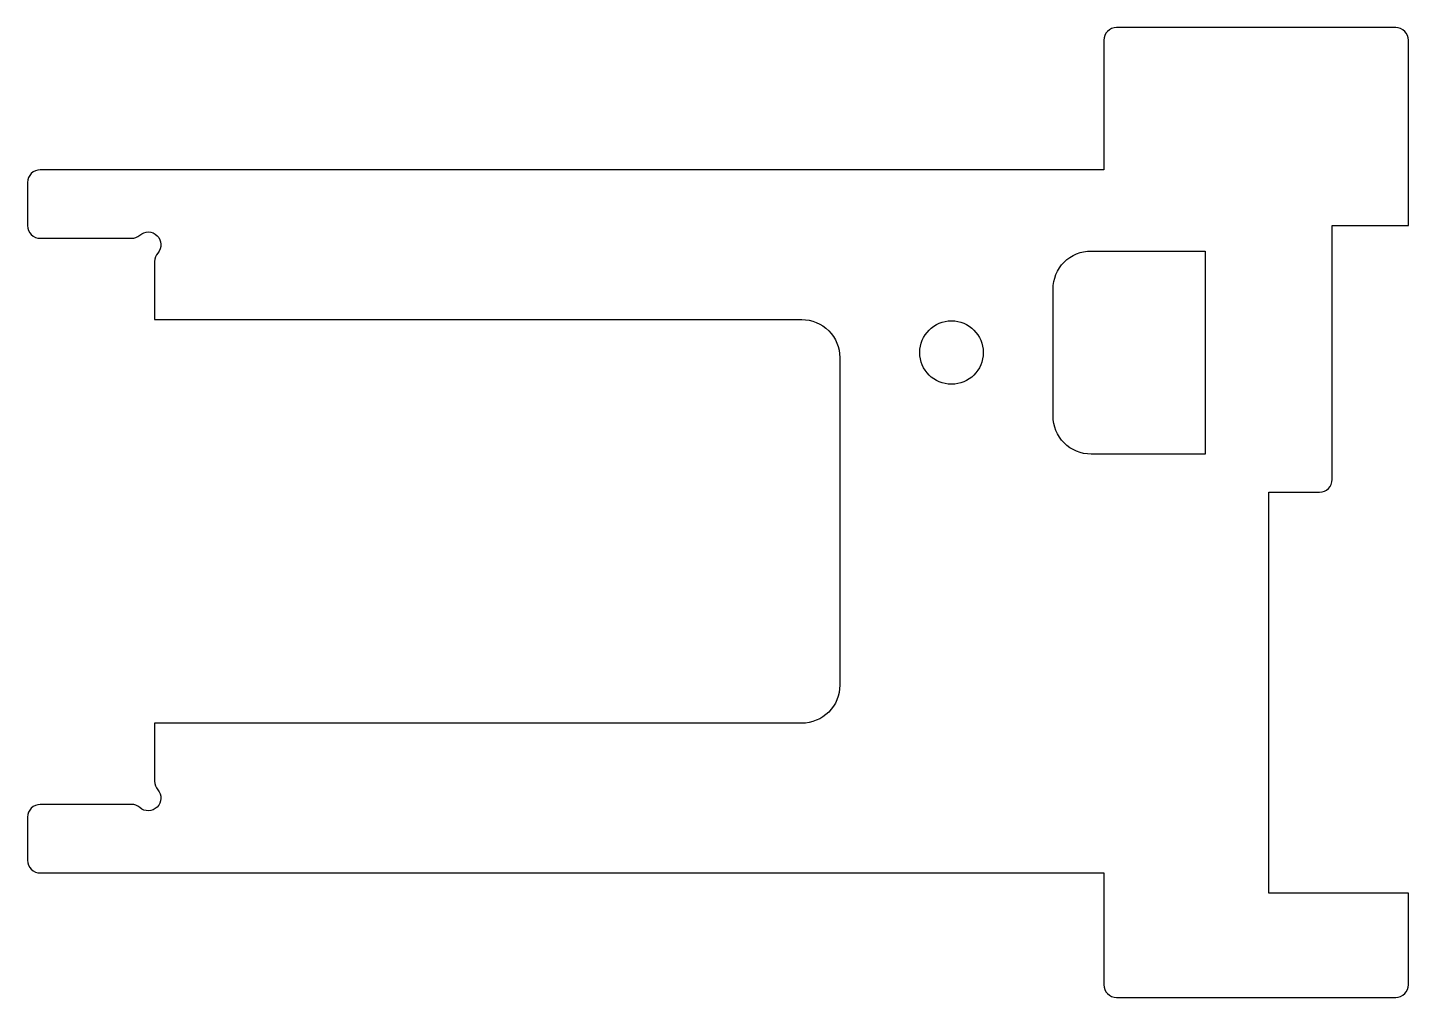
# Model space of a CAD drawing. Header units: millimetres. Extents: x 966.6 to 1021, y -19.4 to 18.8.
import ezdxf

# ---------------------------------------------------------------- set-up
doc = ezdxf.new("R2010")
doc.units = ezdxf.units.MM
doc.layers.get('0').update_dxf_attribs({"linetype": 'CONTINUOUS'})

msp = doc.modelspace()

# ---------------------------------------------------------------- linework, layer by layer
for points in [[(971.6, -10.889, 0.182676), (971.725, -11.219, -0.939221), (971.019, -11.925, 0.182676), (970.689, -11.8), (967.1, -11.8, 0.414214), (966.6, -12.3), (966.6, -14, 0.414214), (967.1, -14.5), (1009, -14.5), (1009, -18.9, 0.414214), (1009.5, -19.4), (1020.5, -19.4, 0.414214), (1021, -18.9), (1021, -15.3), (1015.5, -15.3), (1015.5, 0.5), (1017.5, 0.5, 0.414214), (1018, 1), (1018, 11), (1021, 11), (1021, 18.3, 0.414214), (1020.5, 18.8), (1009.5, 18.8, 0.414214), (1009, 18.3), (1009, 13.2), (967.1, 13.2, 0.414214), (966.6, 12.7), (966.6, 11, 0.414214), (967.1, 10.5), (970.689, 10.5, 0.182676), (971.019, 10.625, -0.939221), (971.725, 9.919, 0.182676), (971.6, 9.589), (971.6, 7.3), (997.1, 7.3, -0.414214), (998.6, 5.8), (998.6, -7.1, -0.414214), (997.1, -8.6), (971.6, -8.6)], [(1013, 10), (1013, 2), (1008.5, 2, -0.414214), (1007, 3.5), (1007, 8.5, -0.414214), (1008.5, 10)]]:
    msp.add_lwpolyline(points, format="xyb", close=True)
msp.add_circle((1003, 6), 1.25)

doc.saveas('drawing.dxf')
